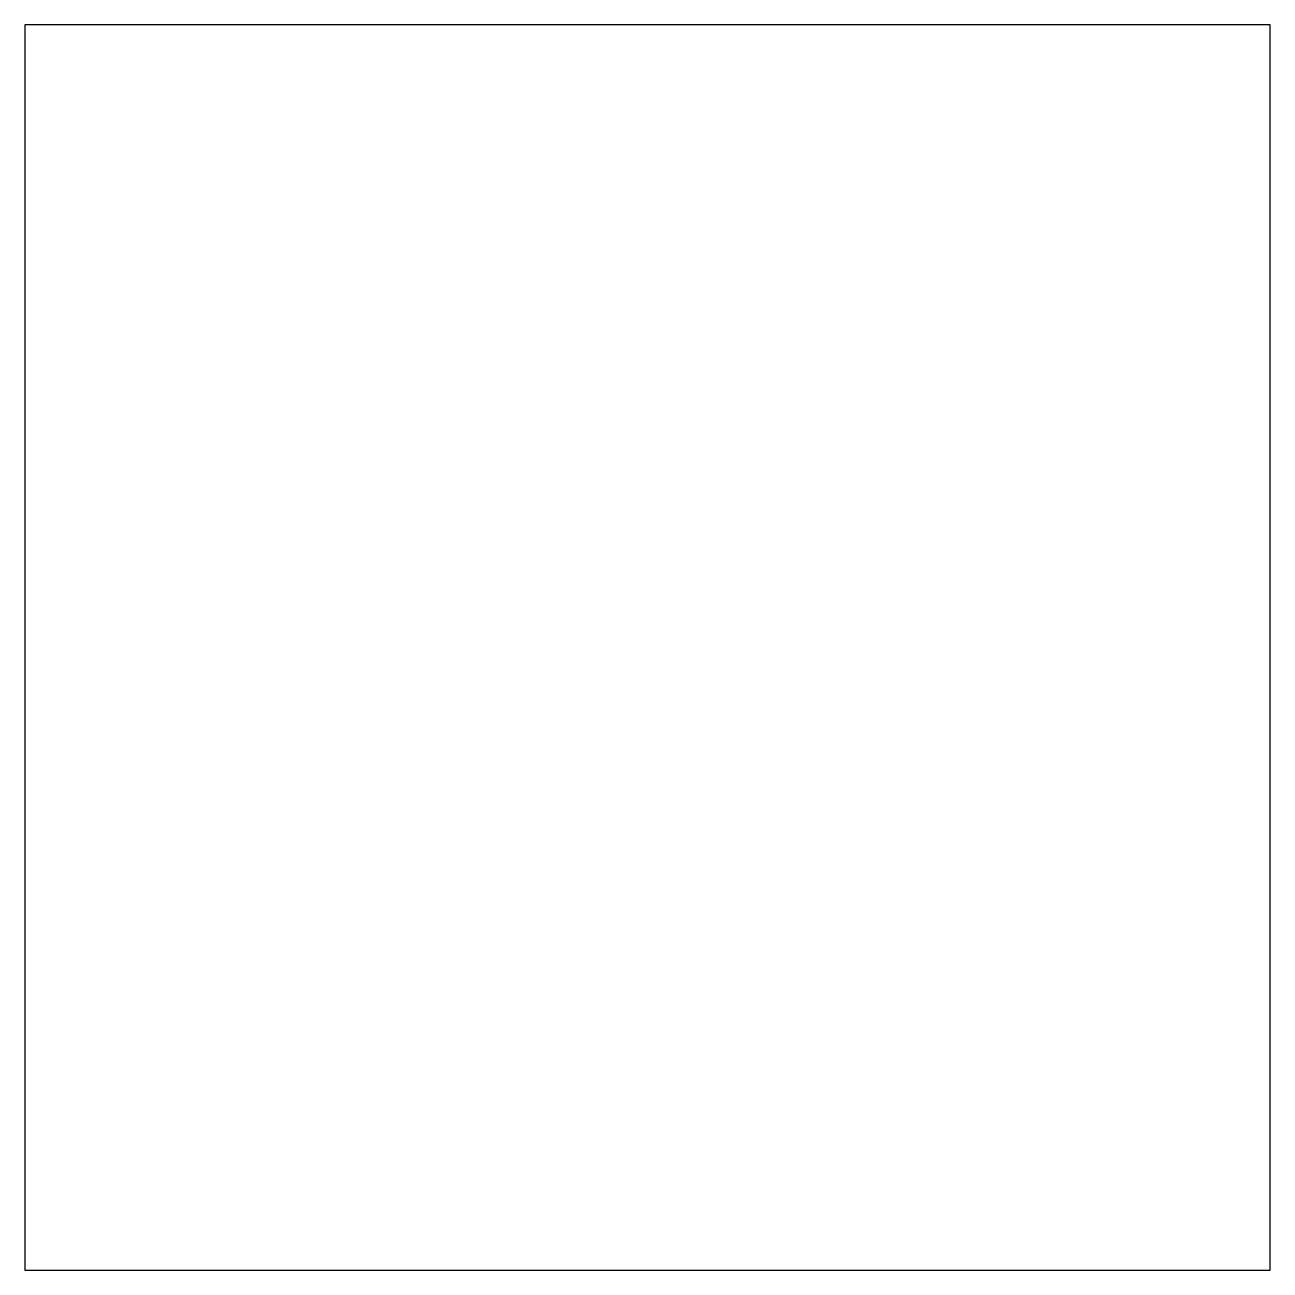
# Model space of a CAD drawing. Header units: inches. Extents: x 0 to 50, y 0 to 50.
import ezdxf

# ---------------------------------------------------------------- set-up
doc = ezdxf.new("R2010")
doc.units = ezdxf.units.IN
doc.header["$MEASUREMENT"] = 0

msp = doc.modelspace()

# ---------------------------------------------------------------- linework, layer by layer
msp.add_lwpolyline([(0, 0), (50, 0), (50, 50), (0, 50)])
msp.add_lwpolyline([(0, 0), (50, 0), (50, 50), (0, 50)])
msp.add_lwpolyline([(0, 0), (50, 0), (50, 50), (0, 50)])
msp.add_lwpolyline([(0, 0), (50, 0), (50, 50), (0, 50)])
msp.add_lwpolyline([(0, 0), (50, 0), (50, 50), (0, 50)])
msp.add_lwpolyline([(0, 0), (50, 0), (50, 50), (0, 50)], close=True)

doc.saveas('drawing.dxf')
